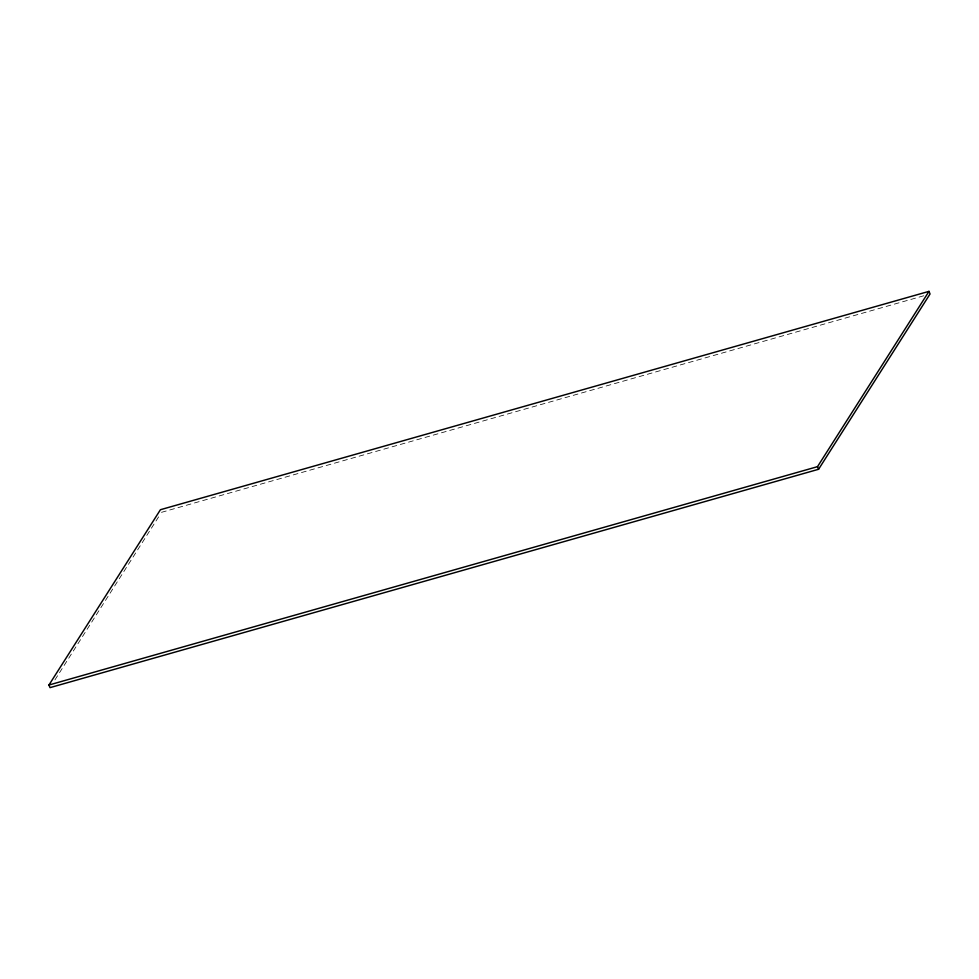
<?xml version="1.0" encoding="UTF-8"?>
<svg xmlns="http://www.w3.org/2000/svg" width="979" height="979" viewBox="0 0 979 979"><rect width="100%" height="100%" fill="white"/><g stroke="black" fill="none" stroke-linecap="round" stroke-linejoin="round"><path stroke-width="0.73" stroke-dasharray="4.89 3.67" d="M54.934 679.903L159.858 514.917M161.498 512.335L924.176 295.658"/><path stroke-width="1.47" d="M48.95 685.019L160.434 509.716L928.985 291.363L930.05 293.981L818.566 469.284L50.015 687.637L48.95 685.019L817.502 466.665L928.985 291.363M817.502 466.665L818.566 469.284"/></g></svg>
